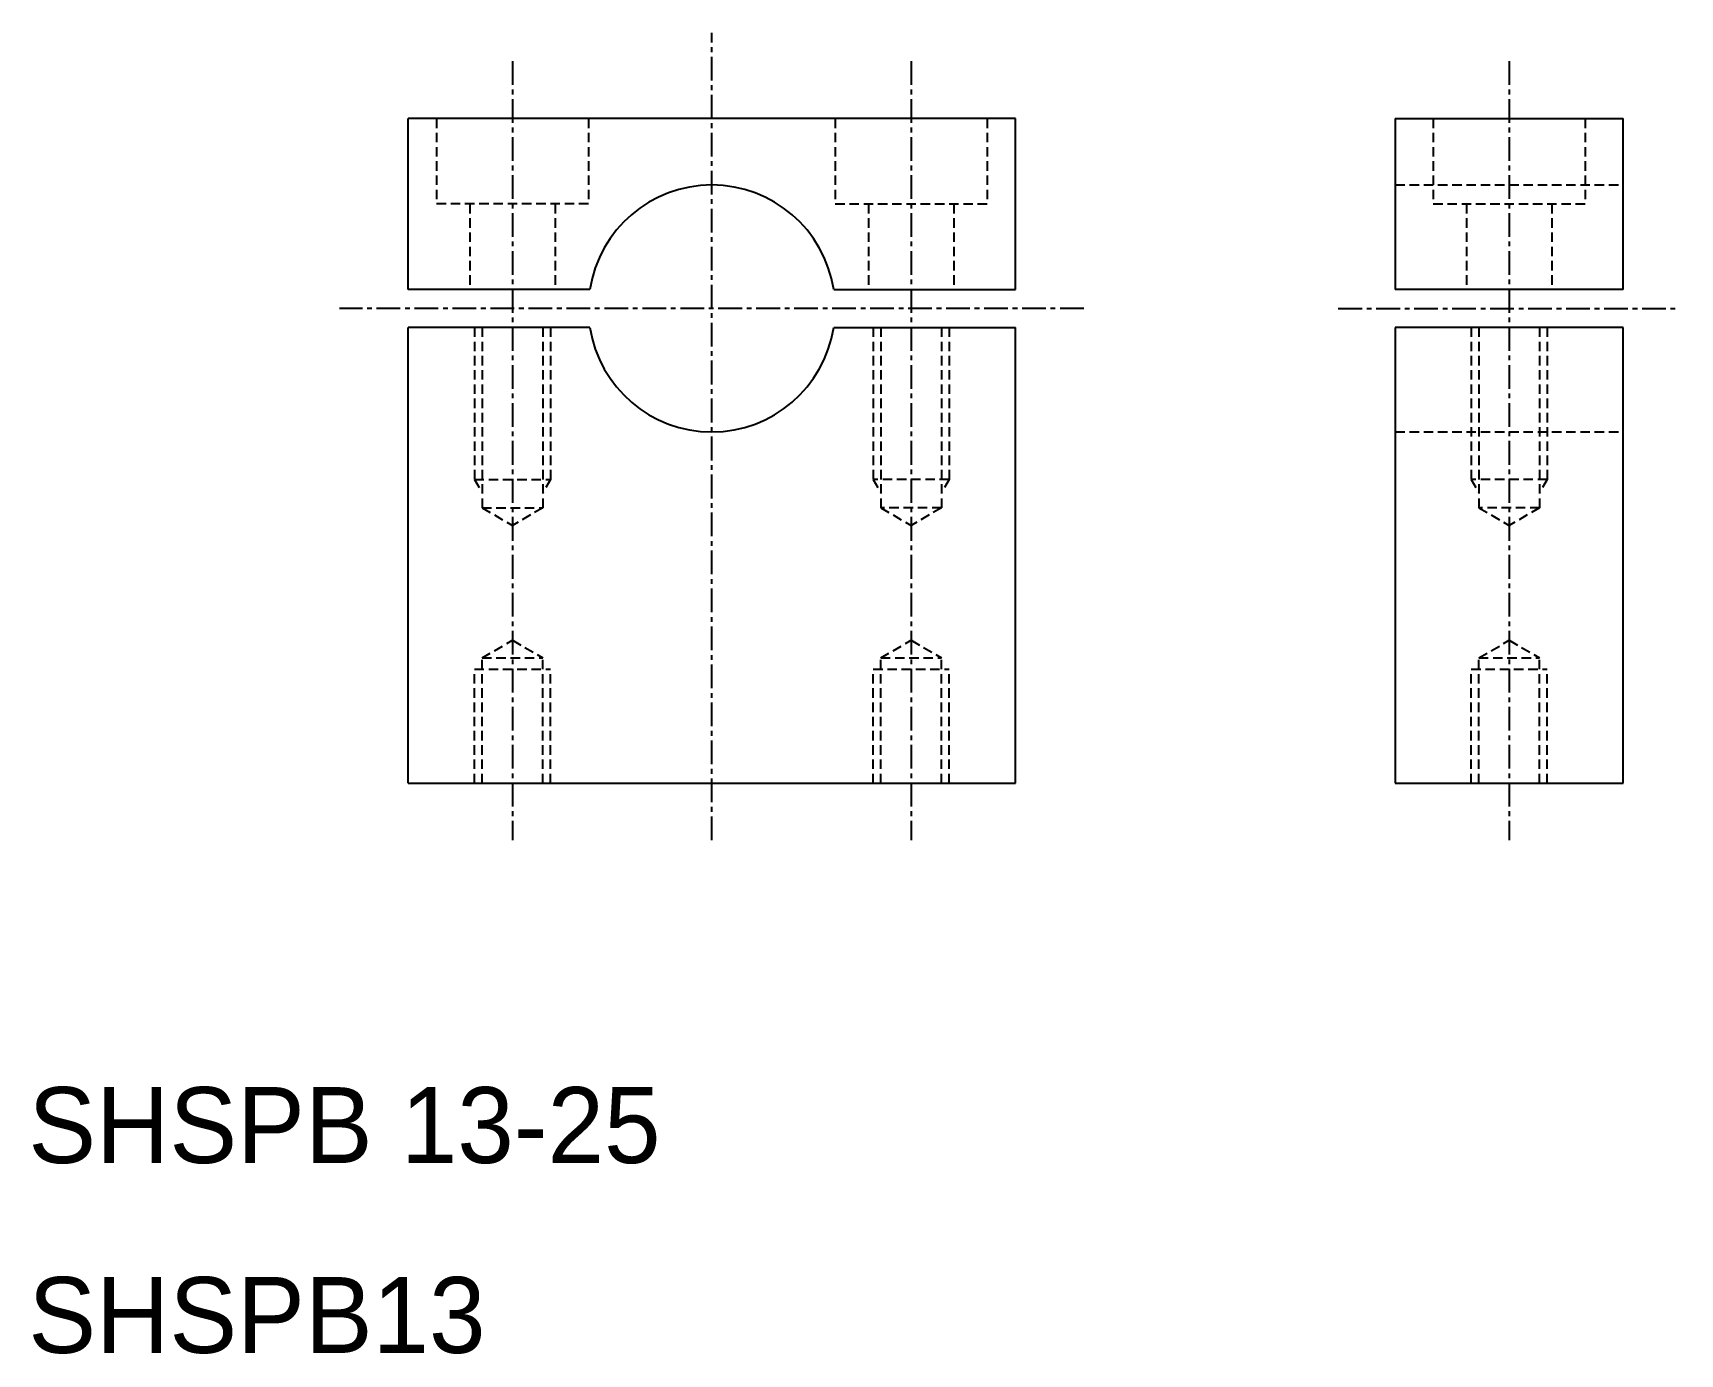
# Model space of a CAD drawing. Extents: x 10.2 to 97, y 9.9 to 79.5.
import ezdxf

# ---------------------------------------------------------------- set-up
doc = ezdxf.new("R2010")
doc.units = 0
doc.linetypes.add('CENTER', pattern=[2, 1.25, -0.25, 0.25, -0.25])
doc.linetypes.add('DASHED', pattern=[0.75, 0.5, -0.25])
doc.layers.get('0').update_dxf_attribs({"linetype": 'CONTINUOUS'})
doc.layers.add('CENTER', color=1, linetype='CENTER')

msp = doc.modelspace()

# ---------------------------------------------------------------- linework, layer by layer
at = {"color": 7, "linetype": 'CONTINUOUS'}
for p, q in [((62, 75), (30, 75)), ((30, 66), (30, 75)), ((62, 66), (62, 75)), ((82, 75), (82, 66)), ((82, 75), (94, 75)), ((94, 66), (94, 75)), ((39.577, 66), (30, 66)), ((52.423, 66), (62, 66)), ((94, 66), (82, 66)), ((30, 40), (30, 64)), ((39.577, 64), (30, 64)), ((52.423, 64), (62, 64)), ((62, 40), (62, 64)), ((94, 64), (82, 64)), ((82, 64), (82, 40)), ((94, 40), (94, 64)), ((30, 40), (62, 40)), ((82, 40), (94, 40))]:
    msp.add_line(p, q, dxfattribs=at)
at = {"color": 3, "linetype": 'DASHED'}
for p, q in [((31.5, 75), (31.5, 70.5)), ((39.5, 75), (39.5, 70.5)), ((52.5, 75), (52.5, 70.5)), ((60.5, 75), (60.5, 70.5)), ((84, 75), (84, 70.5)), ((92, 75), (92, 70.5)), ((82, 71.5), (94, 71.5)), ((39.5, 70.5), (31.5, 70.5)), ((33.25, 70.5), (33.25, 66)), ((37.75, 70.5), (37.75, 66)), ((52.5, 70.5), (60.5, 70.5)), ((54.25, 70.5), (54.25, 66)), ((58.75, 70.5), (58.75, 66)), ((84, 70.5), (92, 70.5)), ((85.75, 70.5), (85.75, 66)), ((90.25, 70.5), (90.25, 66)), ((33.5, 64), (33.5, 56)), ((33.9, 64), (33.9, 54.5)), ((37.1, 64), (37.1, 54.5)), ((37.5, 64), (37.5, 56)), ((54.5, 64), (54.5, 56)), ((54.9, 64), (54.9, 54.5)), ((58.1, 64), (58.1, 54.5)), ((58.5, 64), (58.5, 56)), ((86, 64), (86, 56)), ((86.4, 64), (86.4, 54.5)), ((89.6, 64), (89.6, 54.5)), ((90, 64), (90, 56)), ((82, 58.5), (94, 58.5)), ((33.5, 56), (37.5, 56)), ((33.5, 56), (33.9, 55.307)), ((37.5, 56), (37.1, 55.307)), ((58.5, 56), (54.5, 56)), ((54.5, 56), (54.9, 55.307)), ((58.5, 56), (58.1, 55.307)), ((90, 56), (86, 56)), ((86, 56), (86.4, 55.307)), ((90, 56), (89.6, 55.307)), ((33.9, 54.5), (35.5, 53.576)), ((33.9, 54.5), (37.1, 54.5)), ((37.1, 54.5), (35.5, 53.576)), ((54.9, 54.5), (56.5, 53.576)), ((58.1, 54.5), (54.9, 54.5)), ((58.1, 54.5), (56.5, 53.576)), ((86.4, 54.5), (88, 53.576)), ((89.6, 54.5), (86.4, 54.5)), ((89.6, 54.5), (88, 53.576)), ((33.9, 46.6), (35.5, 47.524)), ((35.5, 47.524), (37.1, 46.6)), ((54.9, 46.6), (56.5, 47.524)), ((56.5, 47.524), (58.1, 46.6)), ((86.4, 46.6), (88, 47.524)), ((88, 47.524), (89.6, 46.6)), ((33.5, 40), (33.5, 46)), ((33.5, 46), (37.5, 46)), ((33.9, 40), (33.9, 46.6)), ((33.9, 46.6), (37.1, 46.6)), ((37.1, 40), (37.1, 46.6)), ((37.5, 40), (37.5, 46)), ((54.5, 40), (54.5, 46)), ((54.5, 46), (58.5, 46)), ((54.9, 40), (54.9, 46.6)), ((54.9, 46.6), (58.1, 46.6)), ((58.1, 40), (58.1, 46.6)), ((58.5, 40), (58.5, 46)), ((86, 40), (86, 46)), ((86, 46), (90, 46)), ((86.4, 40), (86.4, 46.6)), ((86.4, 46.6), (89.6, 46.6)), ((89.6, 40), (89.6, 46.6)), ((90, 40), (90, 46))]:
    msp.add_line(p, q, dxfattribs=at)
at = {"color": 7, "linetype": 'CONTINUOUS'}
for start, end in [(8.84988, 171.15012), (188.84988, 351.15012)]:
    msp.add_arc((46, 65), 6.5, start, end, dxfattribs=at)
at = {"layer": 'CENTER', "color": 1, "linetype": 'CENTER'}
for p, q in [((46, 37), (46, 79.505)), ((35.5, 78.02), (35.5, 37)), ((56.5, 78.02), (56.5, 37)), ((88, 78.02), (88, 37)), ((65.593, 65), (26.396, 65)), ((79, 65), (97, 65))]:
    msp.add_line(p, q, dxfattribs=at)

# ---------------------------------------------------------------- texts
at = {"color": 7, "linetype": 'CONTINUOUS'}
for s, p in [('SHSPB 13-25', (10, 20)), ('SHSPB13', (10, 10))]:
    msp.add_text(s, height=4, dxfattribs=at).set_placement(p)

doc.saveas('drawing.dxf')
